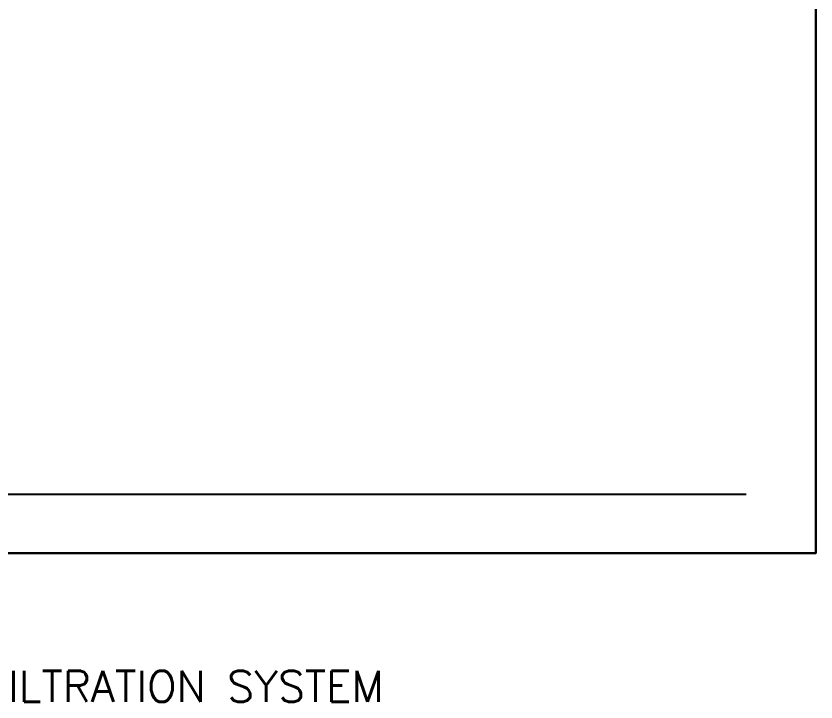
# Model space of a CAD drawing. Header units: millimetres. Extents: x 29 to 762, y -6772 to -6131.
# Drawn here: x 377 to 761.7, y -6771.9 to -6442.3 of the extents above; entities that cross this region are included whole.
import ezdxf
from ezdxf.enums import TextEntityAlignment as Align

# ---------------------------------------------------------------- set-up
doc = ezdxf.new("R2010")
doc.units = ezdxf.units.MM
for name, color, linetype in [('A-DETL-01', 1, 'Continuous'), ('M-P-HWR-D-29', 211, 'Continuous'), ('M-P-TXT2.5', 7, 'Continuous')]:
    doc.layers.add(name, color=color, linetype=linetype)
doc.styles.add('LK-TXT2-P', font='romans.shx', dxfattribs={"width": 0.8, "bigfont": 'chineset.shx'})

msp = doc.modelspace()

# ---------------------------------------------------------------- linework, layer by layer
at = {"layer": 'A-DETL-01', "linetype": 'Continuous'}
msp.add_line((728.2, -6672.12), (67.02, -6672.12), dxfattribs=at)
at = {"layer": 'DefPoints'}
for points in [[(31.33, -6131.2), (761.73, -6131.2), (761.73, -6700.38), (31.33, -6700.38)], [(31.33, -6131.2), (761.73, -6131.2), (761.73, -6700.38), (31.33, -6700.38)], [(31.33, -6131.2), (761.73, -6131.2), (761.73, -6700.38), (31.33, -6700.38)], [(31.33, -6131.2), (761.73, -6131.2), (761.73, -6700.38), (31.33, -6700.38)], [(31.33, -6131.2), (761.73, -6131.2), (761.73, -6700.38), (31.33, -6700.38)], [(31.33, -6131.2), (761.73, -6131.2), (761.73, -6700.38), (31.33, -6700.38)], [(31.33, -6700.38), (761.73, -6700.38), (761.73, -6131.2), (31.33, -6131.2)]]:
    msp.add_lwpolyline(points, close=True, dxfattribs=at)
at = {"layer": 'M-P-HWR-D-29'}
msp.add_line((761.63, -6448.68), (761.63, -6455.25), dxfattribs=at)

# ---------------------------------------------------------------- texts
at = {"layer": 'M-P-TXT2.5', "style": 'LK-TXT2-P'}
msp.add_text('FLOW DIAGRAM-COOLING TOWER FILTRATION SYSTEM', height=15, dxfattribs=at).set_placement((26.69, -6764.4), align=Align.MIDDLE_LEFT)

doc.saveas('drawing.dxf')
